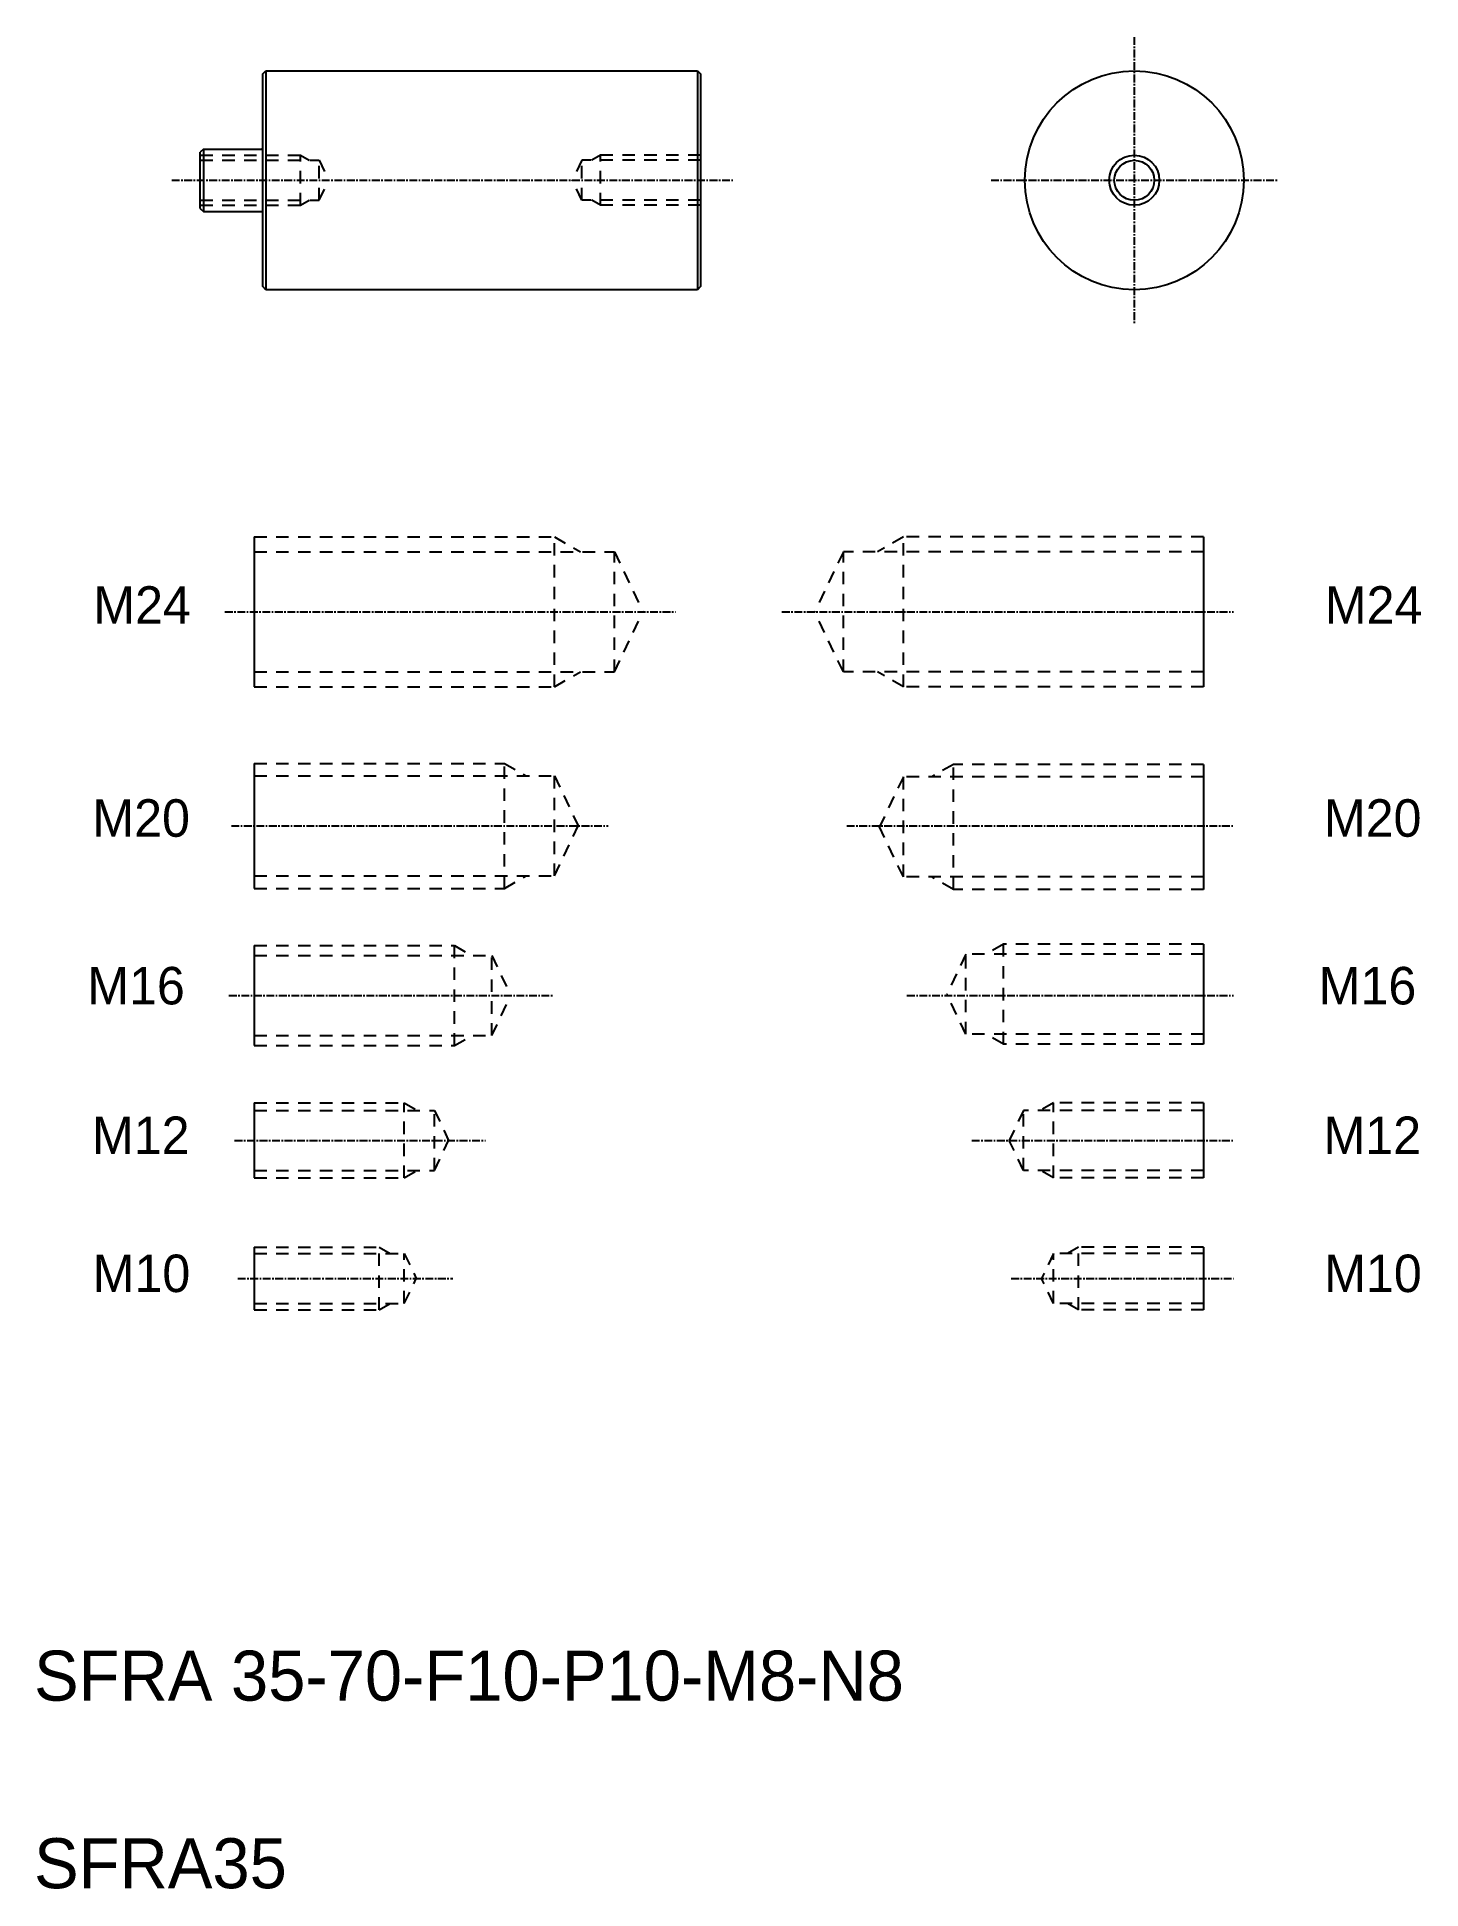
# Model space of a CAD drawing. Extents: x 136 to 358, y 68 to 364.
import ezdxf

# ---------------------------------------------------------------- set-up
doc = ezdxf.new("R2010")
doc.units = 0
doc.linetypes.add('CENTER', pattern=[2, 1.25, -0.25, 0.25, -0.25])
doc.linetypes.add('DASHED', pattern=[3.5, 2, -1.5])
doc.layers.get('0').update_dxf_attribs({"linetype": 'CONTINUOUS'})
doc.layers.add('CENTER', color=1, linetype='CENTER')

msp = doc.modelspace()

# ---------------------------------------------------------------- linework, layer by layer
for p, q in [((172.55, 358.26), (173.05, 358.76)), ((173.05, 358.76), (173.05, 323.76)), ((173.05, 358.76), (242.05, 358.76)), ((242.05, 358.76), (242.05, 323.76)), ((242.05, 358.76), (242.55, 358.26)), ((172.55, 324.26), (172.55, 358.26)), ((242.55, 358.26), (242.55, 324.26)), ((173.05, 350.01), (173.05, 350.01)), ((163.05, 346.26), (162.55, 345.76)), ((162.55, 336.76), (162.55, 345.76)), ((173.05, 341.26), (173.05, 341.26)), ((162.55, 336.76), (163.05, 336.26)), ((173.05, 323.76), (172.55, 324.26)), ((242.05, 323.76), (173.05, 323.76)), ((242.55, 324.26), (242.05, 323.76)), ((171.18, 284.25), (171.18, 260.25)), ((322.99, 284.25), (322.99, 260.25)), ((171.18, 248.02), (171.18, 228.02)), ((322.99, 247.86), (322.99, 227.86)), ((171.18, 218.88), (171.18, 202.88)), ((322.99, 219.11), (322.99, 203.11)), ((171.18, 193.73), (171.18, 181.73)), ((322.99, 193.73), (322.99, 181.73)), ((171.18, 170.65), (171.18, 160.65)), ((322.99, 170.65), (322.99, 160.65))]:
    msp.add_line(p, q)
at = {"color": 3, "linetype": 'DASHED'}
for p, q in [((162.55, 345.26), (178.55, 345.26)), ((162.55, 344.46), (181.55, 344.46)), ((178.55, 337.26), (178.55, 345.26)), ((178.55, 345.26), (179.94, 344.46)), ((181.55, 344.46), (183.08, 341.26)), ((181.55, 338.06), (181.55, 344.46)), ((223.55, 344.46), (222.03, 341.26)), ((242.55, 344.46), (223.55, 344.46)), ((223.55, 338.06), (223.55, 344.46)), ((226.55, 345.26), (225.17, 344.46)), ((242.55, 345.26), (226.55, 345.26)), ((226.55, 337.26), (226.55, 345.26)), ((181.55, 338.06), (183.08, 341.26)), ((223.55, 338.06), (222.03, 341.26)), ((162.55, 338.06), (181.55, 338.06)), ((178.55, 337.26), (179.94, 338.06)), ((242.55, 338.06), (223.55, 338.06)), ((226.55, 337.26), (225.17, 338.06)), ((162.55, 337.26), (178.55, 337.26)), ((242.55, 337.26), (226.55, 337.26)), ((171.18, 284.25), (219.18, 284.25)), ((171.18, 284.25), (219.18, 284.25)), ((171.18, 281.85), (228.78, 281.85)), ((171.18, 281.85), (228.78, 281.85)), ((219.18, 260.25), (219.18, 284.25)), ((219.18, 260.25), (219.18, 284.25)), ((219.18, 284.25), (223.34, 281.85)), ((219.18, 284.25), (223.34, 281.85)), ((228.78, 281.85), (233.35, 272.25)), ((228.78, 281.85), (233.35, 272.25)), ((228.78, 262.65), (228.78, 281.85)), ((228.78, 262.65), (228.78, 281.85)), ((265.39, 281.85), (260.81, 272.25)), ((265.39, 281.85), (260.81, 272.25)), ((322.99, 281.85), (265.39, 281.85)), ((322.99, 281.85), (265.39, 281.85)), ((265.39, 262.65), (265.39, 281.85)), ((265.39, 262.65), (265.39, 281.85)), ((274.99, 284.25), (270.83, 281.85)), ((274.99, 284.25), (270.83, 281.85)), ((322.99, 284.25), (274.99, 284.25)), ((322.99, 284.25), (274.99, 284.25)), ((274.99, 260.25), (274.99, 284.25)), ((274.99, 260.25), (274.99, 284.25)), ((228.78, 262.65), (233.35, 272.25)), ((228.78, 262.65), (233.35, 272.25)), ((265.39, 262.65), (260.81, 272.25)), ((265.39, 262.65), (260.81, 272.25)), ((171.18, 262.65), (228.78, 262.65)), ((171.18, 262.65), (228.78, 262.65)), ((219.18, 260.25), (223.34, 262.65)), ((219.18, 260.25), (223.34, 262.65)), ((322.99, 262.65), (265.39, 262.65)), ((322.99, 262.65), (265.39, 262.65)), ((274.99, 260.25), (270.83, 262.65)), ((274.99, 260.25), (270.83, 262.65)), ((171.18, 260.25), (219.18, 260.25)), ((171.18, 260.25), (219.18, 260.25)), ((322.99, 260.25), (274.99, 260.25)), ((322.99, 260.25), (274.99, 260.25)), ((171.18, 248.02), (211.18, 248.02)), ((171.18, 248.02), (211.18, 248.02)), ((171.18, 246.02), (219.18, 246.02)), ((171.18, 246.02), (219.18, 246.02)), ((211.18, 228.02), (211.18, 248.02)), ((211.18, 228.02), (211.18, 248.02)), ((211.18, 248.02), (214.64, 246.02)), ((211.18, 248.02), (214.64, 246.02)), ((219.18, 230.02), (219.18, 246.02)), ((219.18, 230.02), (219.18, 246.02)), ((219.18, 246.02), (222.99, 238.02)), ((219.18, 246.02), (222.99, 238.02)), ((274.99, 245.86), (271.18, 237.86)), ((274.99, 245.86), (271.18, 237.86)), ((274.99, 229.86), (274.99, 245.86)), ((274.99, 229.86), (274.99, 245.86)), ((322.99, 245.86), (274.99, 245.86)), ((322.99, 245.86), (274.99, 245.86)), ((282.99, 247.86), (279.52, 245.86)), ((282.99, 247.86), (279.52, 245.86)), ((282.99, 227.86), (282.99, 247.86)), ((282.99, 227.86), (282.99, 247.86)), ((322.99, 247.86), (282.99, 247.86)), ((322.99, 247.86), (282.99, 247.86)), ((219.18, 230.02), (222.99, 238.02)), ((219.18, 230.02), (222.99, 238.02)), ((274.99, 229.86), (271.18, 237.86)), ((274.99, 229.86), (271.18, 237.86)), ((171.18, 230.02), (219.18, 230.02)), ((171.18, 230.02), (219.18, 230.02)), ((211.18, 228.02), (214.64, 230.02)), ((211.18, 228.02), (214.64, 230.02)), ((322.99, 229.86), (274.99, 229.86)), ((322.99, 229.86), (274.99, 229.86)), ((282.99, 227.86), (279.52, 229.86)), ((282.99, 227.86), (279.52, 229.86)), ((171.18, 228.02), (211.18, 228.02)), ((171.18, 228.02), (211.18, 228.02)), ((322.99, 227.86), (282.99, 227.86)), ((322.99, 227.86), (282.99, 227.86)), ((171.18, 218.88), (203.18, 218.88)), ((171.18, 218.88), (203.18, 218.88)), ((171.18, 217.28), (209.18, 217.28)), ((171.18, 217.28), (209.18, 217.28)), ((203.18, 202.88), (203.18, 218.88)), ((203.18, 202.88), (203.18, 218.88)), ((203.18, 218.88), (205.95, 217.28)), ((203.18, 218.88), (205.95, 217.28)), ((209.18, 204.48), (209.18, 217.28)), ((209.18, 217.28), (212.23, 210.88)), ((209.18, 217.28), (212.23, 210.88)), ((209.18, 204.48), (209.18, 217.28)), ((284.99, 217.51), (281.94, 211.11)), ((284.99, 217.51), (281.94, 211.11)), ((322.99, 217.51), (284.99, 217.51)), ((322.99, 217.51), (284.99, 217.51)), ((284.99, 204.71), (284.99, 217.51)), ((284.99, 204.71), (284.99, 217.51)), ((290.99, 219.11), (288.21, 217.51)), ((290.99, 219.11), (288.21, 217.51)), ((322.99, 219.11), (290.99, 219.11)), ((322.99, 219.11), (290.99, 219.11)), ((290.99, 203.11), (290.99, 219.11)), ((290.99, 203.11), (290.99, 219.11)), ((209.18, 204.48), (212.23, 210.88)), ((209.18, 204.48), (212.23, 210.88)), ((284.99, 204.71), (281.94, 211.11)), ((284.99, 204.71), (281.94, 211.11)), ((171.18, 204.48), (209.18, 204.48)), ((171.18, 204.48), (209.18, 204.48)), ((203.18, 202.88), (205.95, 204.48)), ((203.18, 202.88), (205.95, 204.48)), ((322.99, 204.71), (284.99, 204.71)), ((322.99, 204.71), (284.99, 204.71)), ((290.99, 203.11), (288.21, 204.71)), ((290.99, 203.11), (288.21, 204.71)), ((171.18, 202.88), (203.18, 202.88)), ((171.18, 202.88), (203.18, 202.88)), ((322.99, 203.11), (290.99, 203.11)), ((322.99, 203.11), (290.99, 203.11)), ((171.18, 193.73), (195.18, 193.73)), ((171.18, 193.73), (195.18, 193.73)), ((171.18, 192.53), (199.98, 192.53)), ((171.18, 192.53), (199.98, 192.53)), ((195.18, 181.73), (195.18, 193.73)), ((195.18, 181.73), (195.18, 193.73)), ((195.18, 193.73), (197.26, 192.53)), ((195.18, 193.73), (197.26, 192.53)), ((199.98, 182.93), (199.98, 192.53)), ((199.98, 182.93), (199.98, 192.53)), ((199.98, 192.53), (202.27, 187.73)), ((199.98, 192.53), (202.27, 187.73)), ((294.19, 192.53), (291.9, 187.73)), ((294.19, 192.53), (291.9, 187.73)), ((322.99, 192.53), (294.19, 192.53)), ((322.99, 192.53), (294.19, 192.53)), ((294.19, 182.93), (294.19, 192.53)), ((294.19, 182.93), (294.19, 192.53)), ((298.99, 193.73), (296.91, 192.53)), ((298.99, 193.73), (296.91, 192.53)), ((322.99, 193.73), (298.99, 193.73)), ((322.99, 193.73), (298.99, 193.73)), ((298.99, 181.73), (298.99, 193.73)), ((298.99, 181.73), (298.99, 193.73)), ((199.98, 182.93), (202.27, 187.73)), ((199.98, 182.93), (202.27, 187.73)), ((294.19, 182.93), (291.9, 187.73)), ((294.19, 182.93), (291.9, 187.73)), ((171.18, 182.93), (199.98, 182.93)), ((171.18, 182.93), (199.98, 182.93)), ((171.18, 181.73), (195.18, 181.73)), ((171.18, 181.73), (195.18, 181.73)), ((195.18, 181.73), (197.26, 182.93)), ((195.18, 181.73), (197.26, 182.93)), ((322.99, 182.93), (294.19, 182.93)), ((322.99, 182.93), (294.19, 182.93)), ((298.99, 181.73), (296.91, 182.93)), ((298.99, 181.73), (296.91, 182.93)), ((322.99, 181.73), (298.99, 181.73)), ((322.99, 181.73), (298.99, 181.73)), ((171.18, 170.65), (191.18, 170.65)), ((171.18, 169.65), (195.18, 169.65)), ((191.18, 160.65), (191.18, 170.65)), ((191.18, 170.65), (192.91, 169.65)), ((195.18, 169.65), (197.08, 165.65)), ((195.18, 161.65), (195.18, 169.65)), ((298.99, 169.65), (297.08, 165.65)), ((298.99, 161.65), (298.99, 169.65)), ((322.99, 169.65), (298.99, 169.65)), ((302.99, 170.65), (301.25, 169.65)), ((302.99, 160.65), (302.99, 170.65)), ((322.99, 170.65), (302.99, 170.65)), ((195.18, 161.65), (197.08, 165.65)), ((298.99, 161.65), (297.08, 165.65)), ((171.18, 161.65), (195.18, 161.65)), ((171.18, 160.65), (191.18, 160.65)), ((191.18, 160.65), (192.91, 161.65)), ((322.99, 161.65), (298.99, 161.65)), ((302.99, 160.65), (301.25, 161.65)), ((322.99, 160.65), (302.99, 160.65))]:
    msp.add_line(p, q, dxfattribs=at)
at = {"color": 7}
msp.add_line((163.05, 346.26), (163.05, 336.26), dxfattribs=at)
at = {"color": 7, "linetype": 'CONTINUOUS'}
for p, q in [((163.05, 346.26), (172.35, 346.26)), ((163.05, 336.26), (172.35, 336.26))]:
    msp.add_line(p, q, dxfattribs=at)
msp.add_circle((311.92, 341.26), 17.5)
at = {"color": 3, "linetype": 'CONTINUOUS'}
msp.add_circle((311.92, 341.26), 4, dxfattribs=at)
at = {"color": 7, "linetype": 'CONTINUOUS'}
msp.add_circle((311.92, 341.26), 3.2, dxfattribs=at)
for centre, start, end in [((172.35, 346.46), 270, 0), ((172.35, 336.06), 0, 90)]:
    msp.add_arc(centre, 0.2, start, end)
at = {"layer": 'CENTER', "color": 1, "linetype": 'CENTER'}
for p, q in [((311.92, 364.16), (311.92, 318.35)), ((157.99, 341.26), (247.82, 341.26)), ((289.01, 341.26), (334.83, 341.26)), ((166.48, 272.25), (238.53, 272.25)), ((255.57, 272.25), (327.8, 272.25)), ((167.52, 238.02), (227.78, 238.02)), ((265.94, 238.02), (327.8, 238.02)), ((167.12, 210.88), (218.89, 210.88)), ((275.57, 210.88), (327.8, 210.88)), ((168.03, 187.73), (208.15, 187.73)), ((285.94, 187.73), (327.8, 187.73)), ((168.55, 165.65), (202.96, 165.65)), ((292.24, 165.65), (327.8, 165.65))]:
    msp.add_line(p, q, dxfattribs=at)

# ---------------------------------------------------------------- texts
at = {"color": 7}
for s, p in [('M24', (145.44, 270.34)), ('M24', (342.39, 270.34)), ('M20', (145.29, 236.28)), ('M20', (342.24, 236.28)), ('M16', (144.47, 209.47)), ('M16', (341.41, 209.47)), ('M12', (145.23, 185.54)), ('M12', (342.18, 185.54)), ('M10', (145.34, 163.47)), ('M10', (342.29, 163.47))]:
    msp.add_text(s, height=6, dxfattribs=at).set_placement(p)
for s, p in [('SFRA 35-70-F10-P10-M8-N8', (135.96, 98.14)), ('SFRA35', (135.96, 68.14))]:
    msp.add_text(s, height=8).set_placement(p)

doc.saveas('drawing.dxf')
